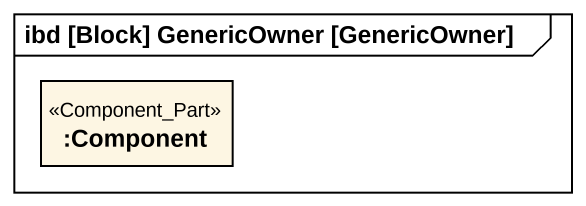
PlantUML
@startuml
mainframe ibd [Block] GenericOwner [GenericOwner]
rectangle ":Component" as Component_ <<Component_Part>>
@enduml
